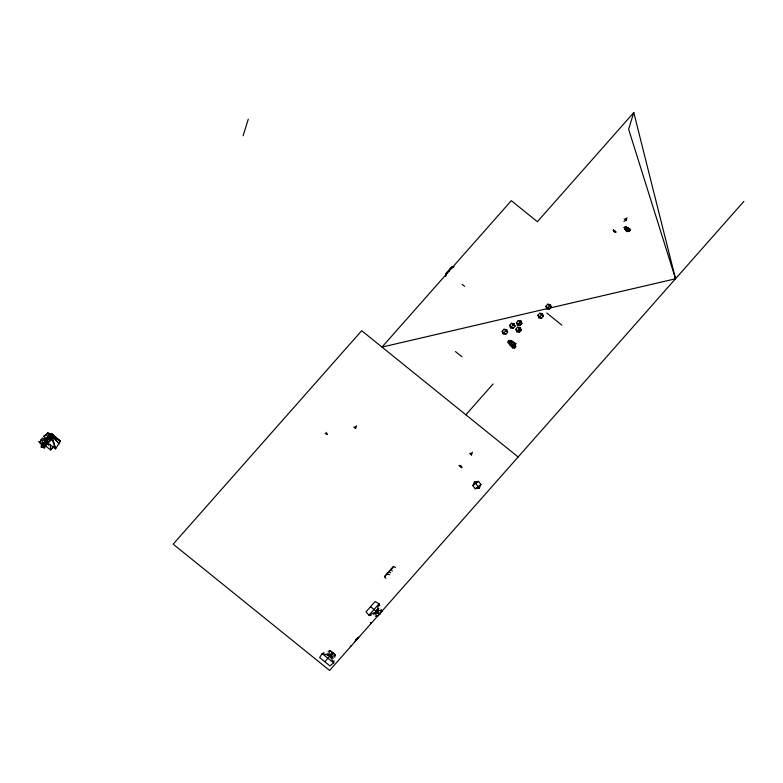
<?xml version="1.0" encoding="UTF-8"?>
<svg xmlns="http://www.w3.org/2000/svg" width="783" height="783" viewBox="0 0 783 783"><rect width="100%" height="100%" fill="white"/><g stroke="black" fill="none" stroke-linecap="round" stroke-linejoin="round"><path stroke-width="1.17" d="M515.684 344.168L516.085 343.306M626.596 230.887L627.702 230.163L629.14 231.161L630.021 230.339L625.314 226.581L629.796 229.076L628.876 230.887L625.979 230.29L627.105 231.611L627.643 231.269L627.095 230.329L624.286 227.55L625.314 226.581L629.796 229.076L630.021 230.339L629.14 231.161L627.702 230.261L626.038 230.662L624.286 227.55C625.832 227.315 632.165 228.313 628.426 230.711M445.742 273.864L445.527 276.272L447.876 271.398L445.742 273.864L451.938 266.856L454.013 266.66L449.569 269.489L451.938 266.856M43.104 442.532L41.568 444.264L39.15 441.612L41.568 444.264L43.642 443.442L48.145 438.343L51.394 437.707L52.089 439.459L43.486 446.662L41.274 447.162L41.43 444.94L42.38 443.873L44.171 448.414L51.394 437.707L52.402 435.651L52.011 433.988L47.43 433.126L43.594 436.464L45.991 438.5L48.673 445.321M334.057 660.686L333.627 662.898L329.986 665.912L319.64 657.554L322.126 653.619L324.152 652.699M334.742 657.289L335.251 654.901L330.103 650.742L328.136 651.26M627.937 227.931L627.105 231.611L626.811 230.212L626.038 230.662L624.286 227.55L630.021 230.339L627.702 230.261L627.633 229.165L629.796 229.076M511.524 340.996L514.284 342.484L514.715 347.975L512.669 347.975L507.58 342.151L508.842 340.419L510.633 340.801M615.918 232.013L615.487 232.297L613.206 229.899L614.596 231.631L615.918 232.013L613.5 230.124M243.102 135.772L248.28 119.163M633.79 112.556L628.612 129.166L675.523 278.777L382.006 347.094L511.319 200.673L537.383 221.716L633.79 112.556L675.523 278.777M373.667 614.665L377.259 609.497L379.07 603.801L375.067 601.55L366.004 611.807L368.999 615.203L371.103 615.467M353.808 427.029L355.609 428.555L356.51 425.756M469.702 453.435L471.503 454.962L472.394 452.163M624.217 218.966L626.067 220.532L626.968 217.733M333.343 658.2L331.052 657.642L327.979 655.156L322.126 653.619L333.627 662.898L331.052 657.642L332.844 653.051L332.198 652.18M51.795 435.25L52.51 434.438L49.221 435.602L52.402 435.651L59.224 443.951L52.158 436.151L48.145 438.343L49.221 435.602L49.065 433.449L47.43 433.126L52.51 434.438L60.389 441.24L55.603 448.776L47.783 443.061L44.631 438.47M472.785 485.597L474.439 481.927L478.521 481.349L480.948 484.452L479.294 488.132L475.212 488.7L472.785 485.597L478.521 481.349M327.079 653.462L327.979 655.156L330.103 650.742L335.251 654.901L331.052 657.642M515.38 346.076L515.782 346.497L514.715 347.975L508.842 340.419L512.336 341.29L513.932 343.786L515.694 343.933L514.284 342.484M381.135 609.428L381.771 611.376L379.696 614.264L377.259 616.485L375.233 616.104M614.655 230.623L614.861 231.67M460.512 466.59L460.58 465.611L461.618 467.686C463.262 466.874 459.601 465.621 459.024 465.425L461.618 467.686M53.518 446.271L50.552 449.961L44.592 445.077M626.038 230.662L627.379 231.416L629.463 228.871M384.482 576.738L393.526 566.461L395.454 567.469M45.991 438.5L49.946 434.017L43.594 436.464M44.758 441.181L49.505 435.808M41.225 446.202L48.986 437.403M41.274 447.162L49.27 438.118M41.979 447.445L47.186 441.553M49.065 433.449L52.011 433.988L60.389 441.24L52.089 435.994L55.603 448.776L55.407 448.267M47.254 441.7L42.341 447.259L41.43 444.94M43.486 446.662L47.44 442.18M53.606 446.506L50.552 449.961L50.337 444.372M502.157 331.326L503.998 329.242L506.748 329.672L507.648 332.188L505.798 334.272L503.058 333.842L502.157 331.326L505.798 334.272M509.567 325.376L511.407 323.281L514.157 323.712L515.057 326.227L513.208 328.312L510.467 327.891L509.567 325.376L513.208 328.312M503.058 333.842L506.748 329.672M510.467 327.891L514.157 323.712M516.447 322.635L518.287 320.55L521.028 320.981L521.928 323.487L520.088 325.581L517.348 325.151L516.447 322.635L520.088 325.581M517.348 325.151L521.028 320.981M515.791 329.271L517.632 327.186L520.382 327.617L521.282 330.132L519.432 332.217L516.692 331.786L515.791 329.271L519.432 332.217M516.692 331.786L520.382 327.617M537.882 315.324L539.722 313.229L542.472 313.66L543.373 316.175L541.523 318.26L538.782 317.829L537.882 315.324L541.523 318.26M545.859 306.29L547.699 304.205L550.439 304.636L551.34 307.142L549.5 309.236L546.759 308.805L545.859 306.29L549.5 309.236M538.782 317.829L542.472 313.66M546.759 308.805L550.439 304.636M625.04 229.057L627.095 230.329L628.769 228.44M629.121 228.656L627.78 230.368M465.865 414.794L493.104 383.964M324.808 661.733L330.71 655.156M332.677 652.826L332.041 653.834M354.493 641.845L358.653 637.137L355.981 640.161M743.85 201.407L329.604 670.444L173.17 544.156L361.697 330.7L518.131 456.988M393.526 566.491L384.453 576.738L385.902 578.294M627.095 230.329L627.379 231.416L625.255 229.605L627.134 227.51M330.005 655.851L332.844 653.051L327.979 655.156M475.212 488.7L480.948 484.452M449.119 271.104L449.06 270.204M48.145 438.343L52.402 435.651M379.784 605.641L379.07 603.801L368.999 615.203L374.568 612.541L379.696 614.264L377.259 609.497L378.874 608.489M623.875 221.335L625.96 220.444M350.187 646.092L350.794 646.044M355.678 639.398L356.696 639.457M386.743 574.174L389.631 574.683M45.365 443.628L47.587 444.059M325.111 433.576L327.167 434.262L326.188 432.353M613.392 230.466L614.88 231.034L615.487 232.297L613.882 231.005M377.259 609.497L381.771 611.376M629.14 231.161L624.286 227.55L627.379 231.416M389.004 571.6L390.668 572.882M41.568 444.264L39.15 441.612M547.699 304.205L551.34 307.142M546.779 313.004L561.812 325.131M539.722 313.229L543.373 316.175M518.287 320.55L521.928 323.487M519.188 323.066L521.008 324.534M448.718 270.448L449.364 270.957M517.632 327.186L521.282 330.132M511.407 323.281L515.057 326.227M518.532 329.702L520.352 331.17M462.127 284.346L464.662 286.392M503.998 329.242L507.648 332.188M455.5 351.577L461.941 356.784M370.535 606.678L377.269 612.159M379.334 613.784L379.696 614.264L376.466 611.464M370.839 622.867L371.201 623.346L370.29 622.563M52.158 434.575L60.389 441.24M45.894 440.898L42.292 437.981L39.59 442.689L43.642 443.442L40.941 439.508L46.07 441.23L51.394 437.707L55.603 448.776M630.021 230.339L629.571 228.969M326.257 433.469L327.167 434.262M515.782 346.497L513.981 344.667L510.35 345.606L508.842 340.419L513.932 343.786L512.229 344.872L512.669 347.975M474.439 481.927L479.294 488.132M374.568 612.541L377.259 616.485M391.265 569.055L392.195 571.15M625.578 218.545L626.067 220.532M471.014 452.966L471.503 454.962M355.12 426.559L355.609 428.555"/></g></svg>
